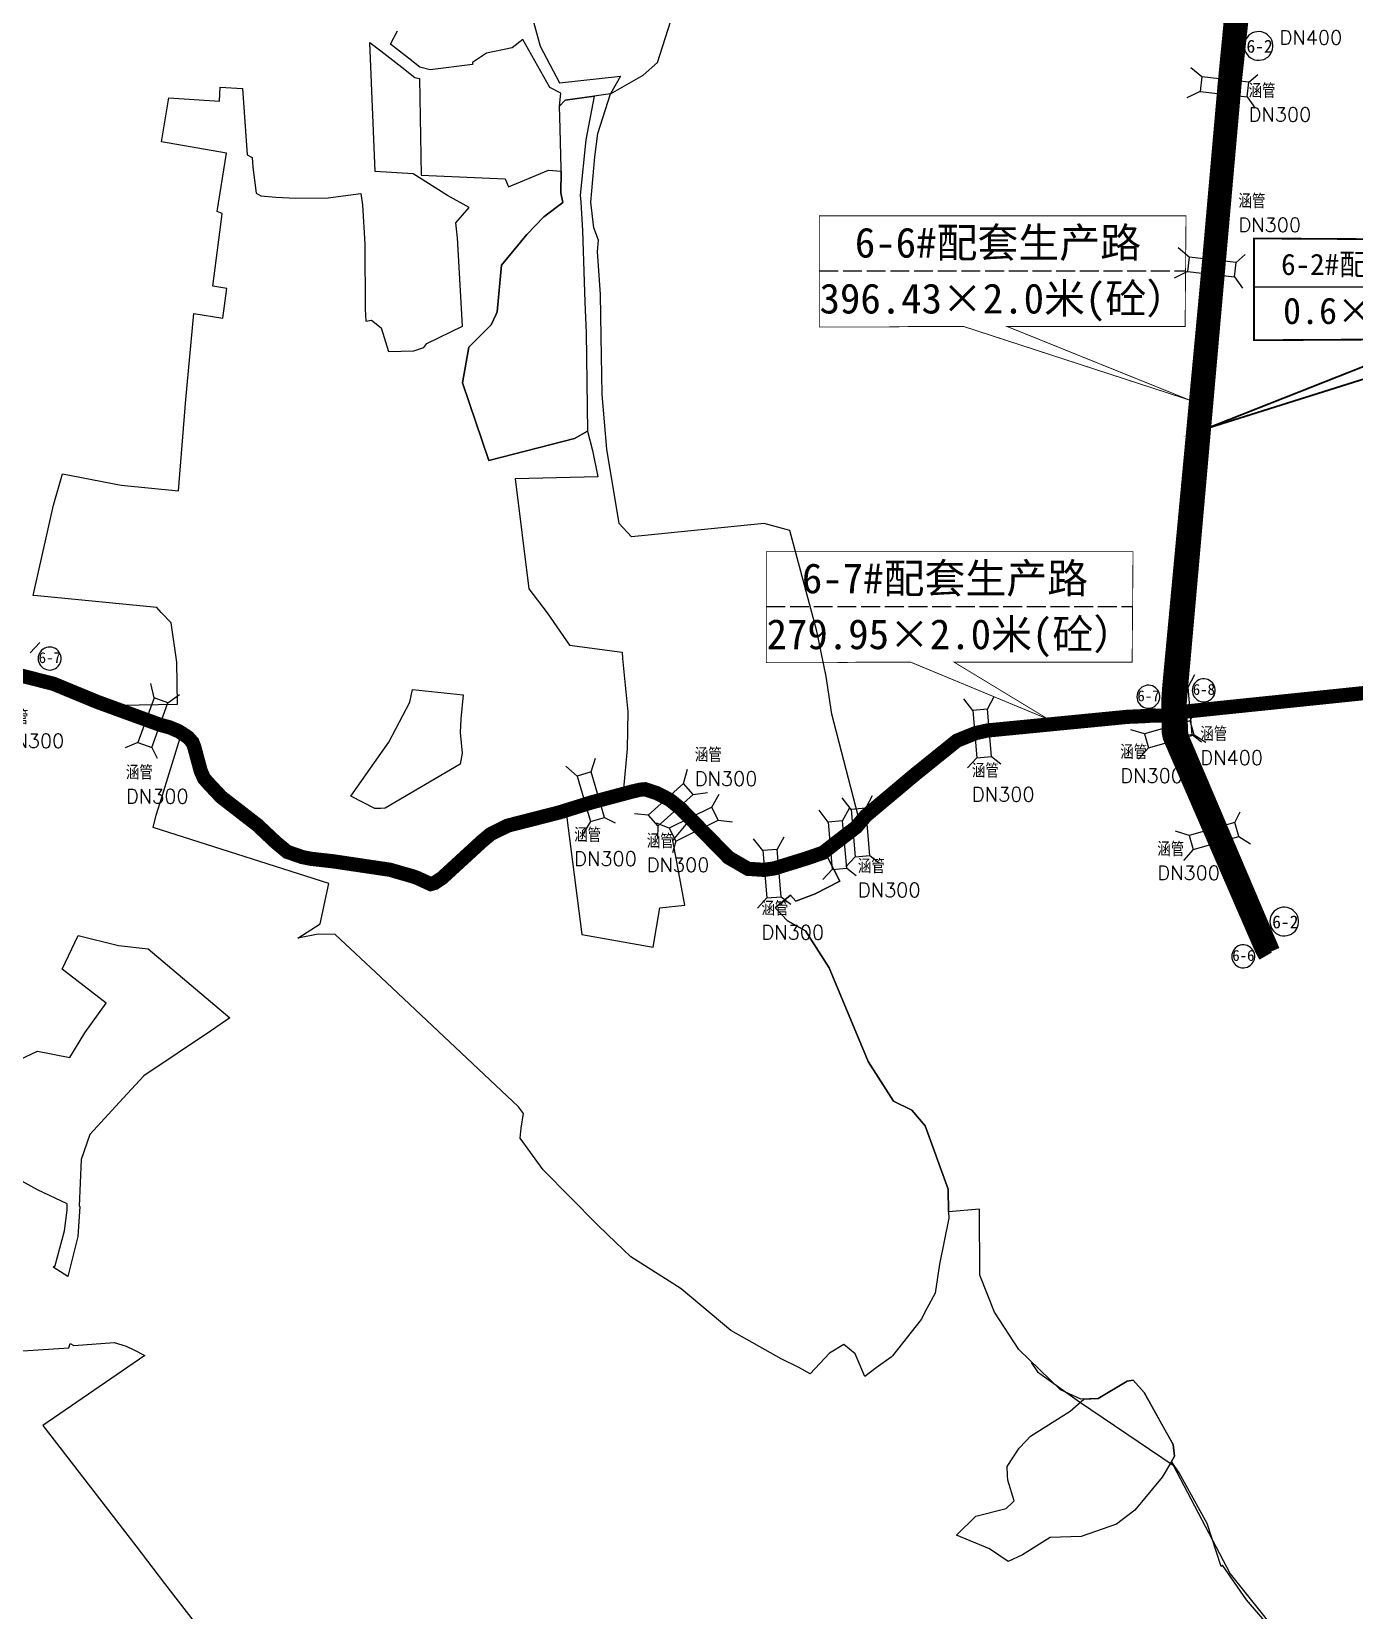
# Model space of a CAD drawing. Header units: millimetres. Extents: x 35444746 to 35449000, y 3482000 to 3488437.
# Drawn here: x 35445998.7 to 35446278.1, y 3484146.7 to 3484480.1 of the extents above; entities that cross this region are included whole.
import ezdxf

# ---------------------------------------------------------------- set-up
doc = ezdxf.new("R2010")
doc.units = ezdxf.units.MM
doc.linetypes.add('X3', pattern=[5, 4, -1])
for name, color, linetype, true_color in [('0201.02格田整理', 7, 'X3', 0x99cc00), ('0203.02旱地整理', 9, 'Continuous', 0x808080), ('0301.01生产道路工程标注', 6, 'X3', 0xff00ff), ('0301.02生产道路工程', 6, 'X3', 0xff00ff), ('0401.01渠道工程标注', 4, '732', 0x00ffff), ('0401.02渠道工程', 4, 'X3', 0x00ffff), ('0401.03涵管标注', 4, '732', 0x00ffff)]:
    doc.layers.add(name, color=color, linetype=linetype, true_color=true_color)
doc.styles.add('FS', font='rs.shx', dxfattribs={"bigfont": 'fs.shx'})
doc.styles.add('宋体', font='')
doc.styles.get('宋体').set_extended_font_data('SimSun')
doc.linetypes.add('732', pattern='A,9,-0.5,[162,AAA.SHX,S=1,R=0,X=0,Y=0],-0.5', length=10)

msp = doc.modelspace()

# ---------------------------------------------------------------- linework, layer by layer
at = {"layer": '0201.02格田整理', "color": 2, "linetype": 'ByBlock'}
for points, elevation in [([(35446267.369968, 3484134.89602), (35446255.281, 3484148.908), (35446250.225014, 3484156.206889), (35446249.946074, 3484155.977267), (35446246.971, 3484165.036), (35446241.073, 3484175.729), (35446239.445767, 3484178.138004), (35446240.081, 3484179.244), (35446239.83, 3484181.692), (35446233.698, 3484192.688), (35446231.351, 3484195.319), (35446230.127, 3484195.062), (35446223.996, 3484191.42), (35446220.354, 3484191.309), (35446216.025, 3484193.295), (35446207.214, 3484201.758), (35446202.097, 3484209.64), (35446198.988, 3484217.513), (35446198.896, 3484231.415), (35446192.409367, 3484230.847237), (35446192.293, 3484235.645), (35446187.421, 3484249.033), (35446184.647, 3484252.356), (35446180.772, 3484254.231), (35446175.408, 3484262.618), (35446167.177, 3484282.409), (35446162.2, 3484290.169), (35446158.374, 3484292.278), (35446155.788955, 3484295.036781), (35446159.015368, 3484297.709354), (35446160.135187, 3484296.430066), (35446164.214522, 3484297.989196), (35446169.406, 3484300.659), (35446166.685838, 3484306.03651), (35446173.581243, 3484311.372048), (35446173.270959, 3484314.498853), (35446167.762802, 3484335.930348), (35446166.525214, 3484343.941491), (35446164.551415, 3484353.459633), (35446158.890998, 3484374.722661), (35446153.481, 3484376.24), (35446125.46, 3484373.384), (35446122.834, 3484376.241), (35446120.231, 3484391.897), (35446119.26, 3484403.435), (35446119.050576, 3484415.742157), (35446118.9, 3484424.591), (35446118.285, 3484433.686), (35446118.453, 3484436.036), (35446117.51, 3484438.662), (35446116.847, 3484444.081), (35446117.698, 3484453.683), (35446118.342, 3484458.569), (35446121.02, 3484466.948), (35446127.899, 3484470.917), (35446130.901668, 3484473.563404), (35446133.765371, 3484482.376621)], 560.836), ([(35446209.847254, 3484199.049547), (35446211.195801, 3484197.037234), (35446220.057413, 3484190.730671), (35446239.827754, 3484177.365626), (35446251.846679, 3484154.415405), (35446266.453866, 3484136.142954), (35446267.54528, 3484135.007835), (35446271.340027, 3484136.777612), (35446276.200257, 3484137.979763), (35446279.667402, 3484137.979763), (35446287.248049, 3484135.748103), (35446296.262456, 3484131.155008), (35446310.894886, 3484120.701492), (35446316.853074, 3484115.061821), (35446317.152735, 3484114.757)], 569.623786)]:
    msp.add_lwpolyline(points, dxfattribs=dict(at, elevation=elevation))
at = {"layer": '0203.02旱地整理', "color": 41}
for points in [[(35446103.724373, 3484485.77901), (35446106.151385, 3484477.048594), (35446110.196467, 3484469.288232), (35446123.140654, 3484470.662475), (35446121.02, 3484466.948), (35446117.537, 3484466.455), (35446111.458, 3484465.595), (35446110.2, 3484464.319), (35446110.508, 3484467.076), (35446108.221, 3484468.297), (35446102.51, 3484478.467), (35446100.27, 3484476.675), (35446094.822, 3484475.549), (35446091.846, 3484473.596), (35446091.876, 3484473.127), (35446082.938, 3484472.036), (35446080.732, 3484472.586), (35446078.374, 3484474.472), (35446074.512, 3484477.42), (35446076.024, 3484480.248)], [(35446103.724373, 3484485.77901), (35446106.151385, 3484477.048594), (35446110.196467, 3484469.288232), (35446123.140654, 3484470.662475), (35446121.02, 3484466.948), (35446117.537, 3484466.455), (35446111.458, 3484465.595), (35446110.2, 3484464.319), (35446110.508, 3484467.076), (35446108.221, 3484468.297), (35446102.51, 3484478.467), (35446100.27, 3484476.675), (35446094.822, 3484475.549), (35446091.846, 3484473.596), (35446091.876, 3484473.127), (35446082.938, 3484472.036), (35446080.732, 3484472.586), (35446078.374, 3484474.472), (35446074.512, 3484477.42), (35446076.024, 3484480.248)], [(35445987.796, 3484259.058), (35446000, 3484264.806), (35446006.815, 3484263.456), (35446010.026, 3484268.664), (35446014.528, 3484274.902), (35446005.19, 3484282.128), (35446008.555, 3484289.185), (35446017.111, 3484287.068), (35446023.361, 3484286.396), (35446040.582, 3484271.827), (35446036.758, 3484269.152), (35446022.474, 3484259.598), (35446018.115, 3484254.892), (35446011.082, 3484247.165), (35446009.224, 3484241.929), (35446008.806, 3484232.049), (35446008.904, 3484231.997), (35446008.537, 3484225.662), (35446006.39, 3484217.165), (35446003.287, 3484219.174), (35446003.746, 3484219.493), (35446005.719, 3484226.819), (35446006.295, 3484231.207), (35446006.272, 3484232.548), (35446000, 3484235.529), (35445987.564, 3484242.422)], [(35445987.796, 3484259.058), (35446000, 3484264.806), (35446006.815, 3484263.456), (35446010.026, 3484268.664), (35446014.528, 3484274.902), (35446005.19, 3484282.128), (35446008.555, 3484289.185), (35446017.111, 3484287.068), (35446023.361, 3484286.396), (35446040.582, 3484271.827), (35446036.758, 3484269.152), (35446022.474, 3484259.598), (35446018.115, 3484254.892), (35446011.082, 3484247.165), (35446009.224, 3484241.929), (35446008.806, 3484232.049), (35446008.904, 3484231.997), (35446008.537, 3484225.662), (35446006.39, 3484217.165), (35446003.287, 3484219.174), (35446003.746, 3484219.493), (35446005.719, 3484226.819), (35446006.295, 3484231.207), (35446006.272, 3484232.548), (35446000, 3484235.529), (35445987.564, 3484242.422)], [(35445996.932, 3484201.532), (35446006.614, 3484202.107), (35446006.859, 3484203.069), (35446007.694, 3484202.645), (35446016.21, 3484203.256), (35446018.716, 3484202.488), (35446020.306, 3484201.703), (35446022.682, 3484200.53), (35446001.154, 3484185.708), (35446020.755, 3484160.292), (35446024.372, 3484155.589), (35446026.833, 3484152.388), (35446038.829, 3484136.789)], [(35445996.932, 3484201.532), (35446006.614, 3484202.107), (35446006.859, 3484203.069), (35446007.694, 3484202.645), (35446016.21, 3484203.256), (35446018.716, 3484202.488), (35446020.306, 3484201.703), (35446022.682, 3484200.53), (35446001.154, 3484185.708), (35446020.755, 3484160.292), (35446024.372, 3484155.589), (35446026.833, 3484152.388), (35446038.829, 3484136.789)]]:
    msp.add_lwpolyline(points, dxfattribs=at)
for points in [[(35446070.192, 3484477.764), (35446072.497, 3484476.005), (35446076.929, 3484472.622), (35446079.667, 3484470.433), (35446080.637, 3484470.191), (35446081.014, 3484449.796), (35446098.785, 3484449.034), (35446099.473, 3484447.288), (35446107.934, 3484450.804), (35446110.581, 3484450.66), (35446110.516, 3484446.028), (35446110.949, 3484444.043), (35446106.9, 3484440.954), (35446103.328, 3484437.225), (35446097.988, 3484430.801), (35446097.074, 3484420.94), (35446096.842, 3484420.431), (35446095.81, 3484418.164), (35446091.063, 3484413.455), (35446089.724, 3484405.928), (35446095.298, 3484389.556), (35446113.416, 3484394.189), (35446116.11, 3484395.722), (35446117.188, 3484391.639), (35446118.302, 3484386.056), (35446100.866, 3484385.623), (35446103.72, 3484362.424), (35446107.601, 3484357.381), (35446112.341, 3484350.515), (35446123.46, 3484349.014), (35446123.522, 3484347.714), (35446124.643, 3484336.427), (35446124.5, 3484328.63), (35446123.767291, 3484320.163744), (35446116.663392, 3484318.269372), (35446109.999158, 3484316.185929), (35446098.942907, 3484313.357858), (35446095.119653, 3484311.453822), (35446093.154687, 3484309.8108), (35446084.844765, 3484302.17969), (35446083.446049, 3484301.236798), (35446083.099185, 3484301.138666), (35446080.626712, 3484302.262772), (35446079.715803, 3484302.610103), (35446074.675601, 3484304.067793), (35446062.595413, 3484305.869711), (35446057.990446, 3484306.389672), (35446056.191089, 3484306.739187), (35446053.212776, 3484307.775085), (35446050.905387, 3484309.70107), (35446047.116765, 3484313.276213), (35446039.481405, 3484319.184012), (35446037.034903, 3484321.787595), (35446036.03373, 3484322.904672), (35446035.414437, 3484324.289583), (35446034.057547, 3484329.312245), (35446033.587997, 3484330.535298), (35446032.416971, 3484331.848175), (35446030.31673, 3484333.22471), (35446028.184782, 3484334.124177), (35446026.219466, 3484334.649638), (35446017.397589, 3484337.866463), (35446029.533, 3484338.049), (35446029.43, 3484346.947), (35446028.233, 3484355.24), (35446026.118, 3484357.39), (35446025.228, 3484358.484), (35446000, 3484360.958), (35445999.049, 3484361.049), (35446003.369, 3484380.092), (35446005.265, 3484386.714), (35446017.697, 3484384.33), (35446029.789, 3484383.105), (35446031.322, 3484402.4), (35446032.983, 3484420.564), (35446039.148, 3484419.613), (35446040.006, 3484425.845), (35446037.049, 3484426.36), (35446038.749, 3484439.892), (35446038.975, 3484441.69), (35446037.972, 3484442.103), (35446039.898, 3484454.451), (35446026.183, 3484456.82), (35446027.702, 3484466.13), (35446038.405, 3484465.43), (35446038.578, 3484468.337), (35446043.287, 3484468.077), (35446044.282, 3484454.077), (35446045.307, 3484453.48), (35446045.449, 3484451.477), (35446046.19, 3484445.956), (35446047.163, 3484445.385), (35446050.315, 3484445.131), (35446054.579, 3484444.928), (35446061.393, 3484444.962), (35446068.262, 3484445.892), (35446068.616, 3484443.552), (35446069.102, 3484435.192), (35446069.162, 3484421.452), (35446069.365, 3484418.973), (35446070.546, 3484419.128), (35446072.542, 3484417.554), (35446074.11, 3484412.569), (35446079.485, 3484412.652), (35446081.572, 3484413.4), (35446082.233, 3484414.264), (35446089.712, 3484417.92), (35446088.68, 3484436.528), (35446088.364, 3484439.719), (35446091.151, 3484442.987), (35446086.584, 3484445.477), (35446079.319, 3484450.042), (35446071.276, 3484450.563)], [(35446070.192, 3484477.764), (35446072.497, 3484476.005), (35446076.929, 3484472.622), (35446079.667, 3484470.433), (35446080.637, 3484470.191), (35446081.014, 3484449.796), (35446098.785, 3484449.034), (35446099.473, 3484447.288), (35446107.934, 3484450.804), (35446110.581, 3484450.66), (35446110.516, 3484446.028), (35446110.949, 3484444.043), (35446106.9, 3484440.954), (35446103.328, 3484437.225), (35446097.988, 3484430.801), (35446097.074, 3484420.94), (35446096.842, 3484420.431), (35446095.81, 3484418.164), (35446091.063, 3484413.455), (35446089.724, 3484405.928), (35446095.298, 3484389.556), (35446113.416, 3484394.189), (35446116.11, 3484395.722), (35446117.188, 3484391.639), (35446118.302, 3484386.056), (35446100.866, 3484385.623), (35446103.72, 3484362.424), (35446107.601, 3484357.381), (35446112.341, 3484350.515), (35446123.46, 3484349.014), (35446123.522, 3484347.714), (35446124.643, 3484336.427), (35446124.5, 3484328.63), (35446123.767291, 3484320.163744), (35446116.663392, 3484318.269372), (35446109.999158, 3484316.185929), (35446098.942907, 3484313.357858), (35446095.119653, 3484311.453822), (35446093.154687, 3484309.8108), (35446084.844765, 3484302.17969), (35446083.446049, 3484301.236798), (35446083.099185, 3484301.138666), (35446080.626712, 3484302.262772), (35446079.715803, 3484302.610103), (35446074.675601, 3484304.067793), (35446062.595413, 3484305.869711), (35446057.990446, 3484306.389672), (35446056.191089, 3484306.739187), (35446053.212776, 3484307.775085), (35446050.905387, 3484309.70107), (35446047.116765, 3484313.276213), (35446039.481405, 3484319.184012), (35446037.034903, 3484321.787595), (35446036.03373, 3484322.904672), (35446035.414437, 3484324.289583), (35446034.057547, 3484329.312245), (35446033.587997, 3484330.535298), (35446032.416971, 3484331.848175), (35446030.31673, 3484333.22471), (35446028.184782, 3484334.124177), (35446026.219466, 3484334.649638), (35446017.397589, 3484337.866463), (35446029.533, 3484338.049), (35446029.43, 3484346.947), (35446028.233, 3484355.24), (35446026.118, 3484357.39), (35446025.228, 3484358.484), (35446000, 3484360.958), (35445999.049, 3484361.049), (35446003.369, 3484380.092), (35446005.265, 3484386.714), (35446017.697, 3484384.33), (35446029.789, 3484383.105), (35446031.322, 3484402.4), (35446032.983, 3484420.564), (35446039.148, 3484419.613), (35446040.006, 3484425.845), (35446037.049, 3484426.36), (35446038.749, 3484439.892), (35446038.975, 3484441.69), (35446037.972, 3484442.103), (35446039.898, 3484454.451), (35446026.183, 3484456.82), (35446027.702, 3484466.13), (35446038.405, 3484465.43), (35446038.578, 3484468.337), (35446043.287, 3484468.077), (35446044.282, 3484454.077), (35446045.307, 3484453.48), (35446045.449, 3484451.477), (35446046.19, 3484445.956), (35446047.163, 3484445.385), (35446050.315, 3484445.131), (35446054.579, 3484444.928), (35446061.393, 3484444.962), (35446068.262, 3484445.892), (35446068.616, 3484443.552), (35446069.102, 3484435.192), (35446069.162, 3484421.452), (35446069.365, 3484418.973), (35446070.546, 3484419.128), (35446072.542, 3484417.554), (35446074.11, 3484412.569), (35446079.485, 3484412.652), (35446081.572, 3484413.4), (35446082.233, 3484414.264), (35446089.712, 3484417.92), (35446088.68, 3484436.528), (35446088.364, 3484439.719), (35446091.151, 3484442.987), (35446086.584, 3484445.477), (35446079.319, 3484450.042), (35446071.276, 3484450.563)], [(35446117.537, 3484466.455), (35446115.824, 3484457.278), (35446114.61, 3484445.586), (35446114.705, 3484444.082), (35446115.084, 3484438.074), (35446115.424, 3484427.235), (35446115.604, 3484422.954), (35446115.876, 3484416.49), (35446116.11, 3484395.722), (35446113.416, 3484394.189), (35446095.298, 3484389.556), (35446089.724, 3484405.928), (35446091.063, 3484413.455), (35446095.81, 3484418.164), (35446096.842, 3484420.431), (35446097.074, 3484420.94), (35446097.988, 3484430.801), (35446103.328, 3484437.225), (35446106.9, 3484440.954), (35446110.949, 3484444.043), (35446110.516, 3484446.028), (35446110.581, 3484450.66), (35446110.587, 3484451.096), (35446110.378, 3484459.609), (35446110.2, 3484464.319), (35446111.458, 3484465.595)], [(35446117.537, 3484466.455), (35446115.824, 3484457.278), (35446114.61, 3484445.586), (35446114.705, 3484444.082), (35446115.084, 3484438.074), (35446115.424, 3484427.235), (35446115.604, 3484422.954), (35446115.876, 3484416.49), (35446116.11, 3484395.722), (35446113.416, 3484394.189), (35446095.298, 3484389.556), (35446089.724, 3484405.928), (35446091.063, 3484413.455), (35446095.81, 3484418.164), (35446096.842, 3484420.431), (35446097.074, 3484420.94), (35446097.988, 3484430.801), (35446103.328, 3484437.225), (35446106.9, 3484440.954), (35446110.949, 3484444.043), (35446110.516, 3484446.028), (35446110.581, 3484450.66), (35446110.587, 3484451.096), (35446110.378, 3484459.609), (35446110.2, 3484464.319), (35446111.458, 3484465.595)], [(35446078.647, 3484338.506), (35446079.222, 3484341.157), (35446089.868, 3484340.046), (35446089.377, 3484334.995), (35446089.266, 3484332.08), (35446089.682, 3484327.732), (35446089.256, 3484325.379), (35446073.425, 3484316.138), (35446072.481, 3484316.01), (35446071.258, 3484316.045), (35446066.146, 3484318.629), (35446072.497, 3484327.62), (35446074.216, 3484330.054)], [(35446078.647, 3484338.506), (35446079.222, 3484341.157), (35446089.868, 3484340.046), (35446089.377, 3484334.995), (35446089.266, 3484332.08), (35446089.682, 3484327.732), (35446089.256, 3484325.379), (35446073.425, 3484316.138), (35446072.481, 3484316.01), (35446071.258, 3484316.045), (35446066.146, 3484318.629), (35446072.497, 3484327.62), (35446074.216, 3484330.054)], [(35446030.090442, 3484330.981729), (35446031.100012, 3484330.320039), (35446031.851971, 3484329.476993), (35446032.153574, 3484328.691395), (35446033.52459, 3484323.616441), (35446034.335629, 3484321.802735), (35446035.561266, 3484320.435209), (35446038.132308, 3484317.69909), (35446045.815381, 3484311.754372), (35446049.577033, 3484308.20468), (35446052.211214, 3484306.00592), (35446055.66924, 3484304.803172), (35446057.687087, 3484304.411216), (35446062.3356, 3484303.886339), (35446074.248344, 3484302.109396), (35446079.080609, 3484300.711845), (35446079.8558, 3484300.416263), (35446082.696044, 3484299.124951), (35446083.385098, 3484299.141056), (35446084.298539, 3484299.399479), (35446086.087063, 3484300.605146), (35446094.473243, 3484308.306285), (35446096.221972, 3484309.768498), (35446099.644334, 3484311.472884), (35446110.545735, 3484314.261346), (35446111.715543, 3484314.627063), (35446114.915, 3484289.444), (35446130.034, 3484286.719), (35446131.441, 3484295.07), (35446136.685, 3484295.631), (35446134.183, 3484309.265), (35446137.30326, 3484313.0566), (35446145.3101, 3484304.880822), (35446149.732735, 3484302.311781), (35446153.504245, 3484302.071174), (35446155.871065, 3484302.423199), (35446162.661516, 3484304.522604), (35446166.405134, 3484305.815617), (35446166.685591, 3484306.036315), (35446169.406, 3484300.659), (35446164.214, 3484297.989), (35446160.135, 3484296.43), (35446159.015, 3484297.709), (35446155.789, 3484295.037), (35446158.374, 3484292.278), (35446162.2, 3484290.169), (35446167.177, 3484282.409), (35446175.408, 3484262.618), (35446180.772, 3484254.231), (35446184.647, 3484252.356), (35446187.421, 3484249.033), (35446192.293, 3484235.645), (35446192.409, 3484230.847), (35446192.441, 3484229.543), (35446190.48, 3484219.789), (35446189.581, 3484213.691), (35446187.827, 3484210.425), (35446186.593, 3484208.126), (35446180.539, 3484200.413), (35446180.25, 3484200.157), (35446177.134, 3484197.882), (35446174.693, 3484196.072), (35446172.64, 3484200.9), (35446170.289, 3484202.84), (35446167.229, 3484201.012), (35446163.136, 3484196.674), (35446160.793, 3484198.001), (35446157.011, 3484199.803), (35446146.409, 3484205.773), (35446135.924, 3484214.611), (35446132.613, 3484216.705), (35446125.268, 3484221.35), (35446120.404, 3484226.018), (35446118.164, 3484228.168), (35446106.756, 3484239.758), (35446101.911, 3484246.394), (35446102.052, 3484247.848), (35446102.12, 3484248.54), (35446102.631, 3484251.613), (35446101.593, 3484253.011), (35446072.497, 3484280.401), (35446062.884, 3484289.454), (35446059.267, 3484289.469), (35446055.007, 3484288.666), (35446059.702, 3484291.685), (35446061.518, 3484300.188), (35446024.388, 3484312.026), (35446025.067, 3484314.608), (35446026.371, 3484318.86)], [(35446030.090442, 3484330.981729), (35446031.100012, 3484330.320039), (35446031.851971, 3484329.476993), (35446032.153574, 3484328.691395), (35446033.52459, 3484323.616441), (35446034.335629, 3484321.802735), (35446035.561266, 3484320.435209), (35446038.132308, 3484317.69909), (35446045.815381, 3484311.754372), (35446049.577033, 3484308.20468), (35446052.211214, 3484306.00592), (35446055.66924, 3484304.803172), (35446057.687087, 3484304.411216), (35446062.3356, 3484303.886339), (35446074.248344, 3484302.109396), (35446079.080609, 3484300.711845), (35446079.8558, 3484300.416263), (35446082.696044, 3484299.124951), (35446083.385098, 3484299.141056), (35446084.298539, 3484299.399479), (35446086.087063, 3484300.605146), (35446094.473243, 3484308.306285), (35446096.221972, 3484309.768498), (35446099.644334, 3484311.472884), (35446110.545735, 3484314.261346), (35446111.715543, 3484314.627063), (35446114.915, 3484289.444), (35446130.034, 3484286.719), (35446131.441, 3484295.07), (35446136.685, 3484295.631), (35446134.183, 3484309.265), (35446137.30326, 3484313.0566), (35446145.3101, 3484304.880822), (35446149.732735, 3484302.311781), (35446153.504245, 3484302.071174), (35446155.871065, 3484302.423199), (35446162.661516, 3484304.522604), (35446166.405134, 3484305.815617), (35446166.685591, 3484306.036315), (35446169.406, 3484300.659), (35446164.214, 3484297.989), (35446160.135, 3484296.43), (35446159.015, 3484297.709), (35446155.789, 3484295.037), (35446158.374, 3484292.278), (35446162.2, 3484290.169), (35446167.177, 3484282.409), (35446175.408, 3484262.618), (35446180.772, 3484254.231), (35446184.647, 3484252.356), (35446187.421, 3484249.033), (35446192.293, 3484235.645), (35446192.409, 3484230.847), (35446192.441, 3484229.543), (35446190.48, 3484219.789), (35446189.581, 3484213.691), (35446187.827, 3484210.425), (35446186.593, 3484208.126), (35446180.539, 3484200.413), (35446180.25, 3484200.157), (35446177.134, 3484197.882), (35446174.693, 3484196.072), (35446172.64, 3484200.9), (35446170.289, 3484202.84), (35446167.229, 3484201.012), (35446163.136, 3484196.674), (35446160.793, 3484198.001), (35446157.011, 3484199.803), (35446146.409, 3484205.773), (35446135.924, 3484214.611), (35446132.613, 3484216.705), (35446125.268, 3484221.35), (35446120.404, 3484226.018), (35446118.164, 3484228.168), (35446106.756, 3484239.758), (35446101.911, 3484246.394), (35446102.052, 3484247.848), (35446102.12, 3484248.54), (35446102.631, 3484251.613), (35446101.593, 3484253.011), (35446072.497, 3484280.401), (35446062.884, 3484289.454), (35446059.267, 3484289.469), (35446055.007, 3484288.666), (35446059.702, 3484291.685), (35446061.518, 3484300.188), (35446024.388, 3484312.026), (35446025.067, 3484314.608), (35446026.371, 3484318.86)], [(35446237.443, 3484185.973), (35446239.83, 3484181.692), (35446240.081, 3484179.244), (35446239.446, 3484178.138), (35446237.528, 3484174.799), (35446231.73, 3484167.835), (35446227.873, 3484164.881), (35446220.39, 3484162.289), (35446213.838, 3484162.05), (35446207.979, 3484158.446), (35446204.948, 3484156.981), (35446201.027, 3484159.714), (35446194.062, 3484162.567), (35446198.185, 3484166.574), (35446204.565, 3484168.204), (35446205.836, 3484169.415), (35446206.262, 3484169.821), (35446204.885, 3484174.191), (35446204.849, 3484175.157), (35446204.779, 3484177.108), (35446207.297, 3484180.975), (35446208.693, 3484182.42), (35446209.696, 3484183.459), (35446218.04, 3484188.795), (35446220.965, 3484191.328), (35446223.996, 3484191.42), (35446230.127, 3484195.062), (35446231.351, 3484195.319), (35446233.698, 3484192.688), (35446236.177, 3484188.241)], [(35446237.443, 3484185.973), (35446239.83, 3484181.692), (35446240.081, 3484179.244), (35446239.446, 3484178.138), (35446237.528, 3484174.799), (35446231.73, 3484167.835), (35446227.873, 3484164.881), (35446220.39, 3484162.289), (35446213.838, 3484162.05), (35446207.979, 3484158.446), (35446204.948, 3484156.981), (35446201.027, 3484159.714), (35446194.062, 3484162.567), (35446198.185, 3484166.574), (35446204.565, 3484168.204), (35446205.836, 3484169.415), (35446206.262, 3484169.821), (35446204.885, 3484174.191), (35446204.849, 3484175.157), (35446204.779, 3484177.108), (35446207.297, 3484180.975), (35446208.693, 3484182.42), (35446209.696, 3484183.459), (35446218.04, 3484188.795), (35446220.965, 3484191.328), (35446223.996, 3484191.42), (35446230.127, 3484195.062), (35446231.351, 3484195.319), (35446233.698, 3484192.688), (35446236.177, 3484188.241)]]:
    msp.add_lwpolyline(points, close=True, dxfattribs=at)
at = {"layer": '0301.01生产道路工程标注'}
for p, q in [((35446165.101941, 3484429.553374, 166.192687), (35446242.350407, 3484429.573401, 166.192687)), ((35446153.914582, 3484358.661906, 166.192687), (35446231.163048, 3484358.681933, 166.192687))]:
    msp.add_line(p, q, dxfattribs=at)
at = {"layer": '0301.01生产道路工程标注', "const_width": 0.18, "flags": 128}
for points in [[(35446242.536396, 3484441.177313), (35446242.536396, 3484441.177313), (35446242.536396, 3484441.177313), (35446165.101941, 3484441.177313), (35446165.101941, 3484424.639582), (35446165.101941, 3484424.639582), (35446165.101941, 3484422.20304), (35446165.101941, 3484417.721939), (35446175.803923, 3484417.721939), (35446179.263581, 3484417.721939), (35446179.263581, 3484417.721939), (35446184.183991, 3484417.811863), (35446195.608915, 3484417.817082), (35446243.219423, 3484402.306493), (35446204.766815, 3484417.821266), (35446224.564058, 3484417.830309), (35446242.350407, 3484417.811741), (35446242.536396, 3484441.177313)], [(35446231.349036, 3484370.285844), (35446231.349036, 3484370.285844), (35446231.349036, 3484370.285844), (35446153.914582, 3484370.285844), (35446153.914582, 3484353.748113), (35446153.914582, 3484353.748113), (35446153.914582, 3484351.311571), (35446153.914582, 3484346.83047), (35446164.616564, 3484346.83047), (35446168.076221, 3484346.83047), (35446168.076221, 3484346.83047), (35446172.996632, 3484346.920395), (35446184.421555, 3484346.925614), (35446213.457228, 3484334.876998), (35446193.579456, 3484346.929797), (35446213.376698, 3484346.93884), (35446231.163048, 3484346.920272), (35446231.349036, 3484370.285844)]]:
    msp.add_lwpolyline(points, close=True, dxfattribs=at)
at = {"layer": '0301.01生产道路工程标注', "linetype": 'Continuous'}
for points in [[(35446003.783188, 3484345.610815), (35446004.095074, 3484345.827513), (35446004.375678, 3484346.098701), (35446004.609148, 3484346.411388), (35446004.789435, 3484346.757478), (35446004.911871, 3484347.128006), (35446004.973284, 3484347.513377), (35446004.972085, 3484347.903608), (35446004.908303, 3484348.288593), (35446004.783592, 3484348.658362), (35446004.60118, 3484349.003337), (35446004.365793, 3484349.314583), (35446004.083527, 3484349.584041), (35446003.761691, 3484349.80473), (35446003.408622, 3484349.970936), (35446003.033464, 3484350.078352), (35446002.645934, 3484350.124199), (35446002.256068, 3484350.107287), (35446001.873963, 3484350.028055), (35446001.509516, 3484349.888556), (35446001.172166, 3484349.692402), (35446000.87065, 3484349.444673), (35446000.612777, 3484349.151785), (35446000.405225, 3484348.821325), (35446000.253371, 3484348.46185), (35446000.161147, 3484348.082671), (35446000.130942, 3484347.693609), (35446000.163539, 3484347.304739), (35446000.258092, 3484346.926135), (35446000.412153, 3484346.567601), (35446000.621732, 3484346.238422), (35446000.881401, 3484345.947126), (35446001.184435, 3484345.701255), (35446001.522984, 3484345.507179), (35446001.888282, 3484345.369922), (35446002.270867, 3484345.293041), (35446002.66083, 3484345.278527), (35446003.048071, 3484345.326755), (35446003.422561, 3484345.436476), (35446003.765169, 3484345.600338)], [(35446235.810296, 3484337.547833), (35446236.122182, 3484337.764531), (35446236.402786, 3484338.035719), (35446236.636256, 3484338.348407), (35446236.816543, 3484338.694496), (35446236.938979, 3484339.065024), (35446237.000392, 3484339.450395), (35446236.999192, 3484339.840626), (35446236.935411, 3484340.225611), (35446236.8107, 3484340.59538), (35446236.628288, 3484340.940355), (35446236.392901, 3484341.251601), (35446236.110635, 3484341.521059), (35446235.788799, 3484341.741748), (35446235.43573, 3484341.907954), (35446235.060572, 3484342.015371), (35446234.673042, 3484342.061217), (35446234.283176, 3484342.044305), (35446233.901071, 3484341.965073), (35446233.536624, 3484341.825574), (35446233.199274, 3484341.62942), (35446232.897758, 3484341.381691), (35446232.639885, 3484341.088803), (35446232.432333, 3484340.758343), (35446232.280479, 3484340.398868), (35446232.188255, 3484340.019689), (35446232.15805, 3484339.630627), (35446232.190647, 3484339.241757), (35446232.2852, 3484338.863153), (35446232.439261, 3484338.504619), (35446232.64884, 3484338.175441), (35446232.908509, 3484337.884144), (35446233.211543, 3484337.638273), (35446233.550092, 3484337.444197), (35446233.91539, 3484337.30694), (35446234.297975, 3484337.230059), (35446234.687938, 3484337.215545), (35446235.075179, 3484337.263773), (35446235.449669, 3484337.373494), (35446235.792277, 3484337.537356)], [(35446247.513454, 3484338.903097), (35446247.82534, 3484339.119794), (35446248.105944, 3484339.390982), (35446248.339414, 3484339.70367), (35446248.519701, 3484340.04976), (35446248.642137, 3484340.420288), (35446248.70355, 3484340.805658), (35446248.70235, 3484341.195889), (35446248.638569, 3484341.580874), (35446248.513858, 3484341.950643), (35446248.331446, 3484342.295618), (35446248.096059, 3484342.606864), (35446247.813792, 3484342.876322), (35446247.491957, 3484343.097011), (35446247.138888, 3484343.263217), (35446246.76373, 3484343.370634), (35446246.3762, 3484343.41648), (35446245.986334, 3484343.399568), (35446245.604229, 3484343.320337), (35446245.239782, 3484343.180837), (35446244.902432, 3484342.984683), (35446244.600916, 3484342.736954), (35446244.343042, 3484342.444066), (35446244.135491, 3484342.113606), (35446243.983637, 3484341.754131), (35446243.891413, 3484341.374953), (35446243.861208, 3484340.98589), (35446243.893805, 3484340.597021), (35446243.988358, 3484340.218416), (35446244.142419, 3484339.859882), (35446244.351998, 3484339.530704), (35446244.611667, 3484339.239407), (35446244.914701, 3484338.993536), (35446245.25325, 3484338.79946), (35446245.618548, 3484338.662203), (35446246.001133, 3484338.585322), (35446246.391096, 3484338.570808), (35446246.778337, 3484338.619036), (35446247.152827, 3484338.728757), (35446247.495435, 3484338.892619)], [(35446255.852158, 3484282.72078), (35446256.164043, 3484282.937478), (35446256.444648, 3484283.208666), (35446256.678118, 3484283.521353), (35446256.858405, 3484283.867443), (35446256.98084, 3484284.237971), (35446257.042254, 3484284.623342), (35446257.041054, 3484285.013573), (35446256.977273, 3484285.398558), (35446256.852561, 3484285.768327), (35446256.670149, 3484286.113302), (35446256.434763, 3484286.424548), (35446256.152496, 3484286.694006), (35446255.830661, 3484286.914695), (35446255.477592, 3484287.080901), (35446255.102434, 3484287.188318), (35446254.714904, 3484287.234164), (35446254.325037, 3484287.217252), (35446253.942933, 3484287.13802), (35446253.578486, 3484286.998521), (35446253.241135, 3484286.802367), (35446252.939619, 3484286.554638), (35446252.681746, 3484286.26175), (35446252.474195, 3484285.93129), (35446252.322341, 3484285.571815), (35446252.230117, 3484285.192636), (35446252.199912, 3484284.803574), (35446252.232508, 3484284.414704), (35446252.327062, 3484284.0361), (35446252.481123, 3484283.677566), (35446252.690701, 3484283.348388), (35446252.950371, 3484283.057091), (35446253.253404, 3484282.81122), (35446253.591954, 3484282.617144), (35446253.957251, 3484282.479887), (35446254.339836, 3484282.403006), (35446254.729799, 3484282.388492), (35446255.117041, 3484282.43672), (35446255.491531, 3484282.546441), (35446255.834138, 3484282.710303)]]:
    msp.add_lwpolyline(points, dxfattribs=at)
at = {"layer": '0301.02生产道路工程', "linetype": 'Continuous', "const_width": 3, "flags": 128}
for points in [[(35446259.352038, 3484284.8588), (35446258.541783, 3484286.278374), (35446239.126644, 3484331.024361), (35446238.867202, 3484332.277349), (35446238.920312, 3484333.516116), (35446238.812736, 3484338.842822), (35446239.013366, 3484341.790302), (35446247.32113, 3484430.432228), (35446250.775585, 3484469.672276), (35446252.324081, 3484485.633859), (35446252.512897, 3484490.647546), (35446252.496871, 3484490.900149), (35446252.710391, 3484492.970768), (35446252.991414, 3484494.413224), (35446262.660158, 3484594.311292), (35446274.167004, 3484667.313143), (35446275.013669, 3484671.312817), (35446275.268635, 3484672.810687), (35446275.789019, 3484674.802754)], [(35446237.832515, 3484335.641646), (35446235.273191, 3484335.656703), (35446233.763759, 3484335.542306), (35446230.222081, 3484335.396457), (35446200.588479, 3484332.507207), (35446198.16004, 3484331.965995), (35446194.165246, 3484330.364407), (35446185.292972, 3484323.212412), (35446174.902828, 3484314.485854), (35446172.886931, 3484312.09975), (35446168.327276, 3484308.600689), (35446165.919259, 3484306.705767), (35446162.350512, 3484305.473154), (35446155.648533, 3484303.401102), (35446153.462051, 3484303.075898), (35446150.031405, 3484303.29476), (35446145.92966, 3484305.677402), (35446135.822921, 3484315.997384), (35446133.497361, 3484317.877678), (35446130.879945, 3484319.233783), (35446128.290453, 3484320.095254), (35446127.260552, 3484320.006424), (35446125.561905, 3484319.607362), (35446116.941543, 3484317.3086), (35446110.272447, 3484315.223637), (35446099.29362, 3484312.415371), (35446095.670813, 3484310.61116), (35446093.813965, 3484309.058543), (35446085.465914, 3484301.392418), (35446083.872294, 3484300.318138), (35446083.01885, 3484300.076689), (35446080.241256, 3484301.339518), (35446079.398206, 3484301.660974), (35446074.461972, 3484303.088595), (35446062.465506, 3484304.878025), (35446057.838766, 3484305.400444), (35446055.930164, 3484305.771179), (35446052.711995, 3484306.890502), (35446050.24121, 3484308.952875), (35446046.466073, 3484312.515292), (35446038.806857, 3484318.441551), (35446036.298084, 3484321.111402), (35446035.18468, 3484322.353704), (35446034.469513, 3484323.953012), (35446033.105561, 3484329.00182), (35446032.719984, 3484330.006145), (35446031.758491, 3484331.084107), (35446029.84443, 3484332.338616), (35446027.85973, 3484333.175959), (35446025.918442, 3484333.694996), (35446012.675288, 3484338.524004), (35446003.400946, 3484342.356744), (35445994.480322, 3484344.626707)]]:
    msp.add_lwpolyline(points, dxfattribs=at)
at = {"layer": '0301.02生产道路工程', "linetype": 'Continuous', "const_width": 3, "elevation": 567.729678, "flags": 128}
msp.add_lwpolyline([(35446239.864345, 3484336.297488), (35446240.6972, 3484336.288222), (35446242.701362, 3484336.529055), (35446289.460789, 3484341.370908), (35446310.105933, 3484343.388789), (35446311.231397, 3484343.377956), (35446315.674215, 3484342.534721), (35446332.541185, 3484339.196387), (35446336.072364, 3484339.503794), (35446338.497727, 3484340.18173), (35446361.121365, 3484348.575913), (35446386.631745, 3484359.610651), (35446401.721877, 3484364.69477), (35446413.42691, 3484368.052195), (35446413.42691, 3484368.052195)], dxfattribs=at)
at = {"layer": '0401.01渠道工程标注'}
msp.add_line((35446256.90082, 3484426.196037, 746.275204), (35446333.108836, 3484426.215795, 746.275204), dxfattribs=at)
at = {"layer": '0401.01渠道工程标注', "linetype": 'Continuous', "elevation": 80518.069}
for points in [[(35446259.392517, 3484474.46093), (35446259.782374, 3484474.731801), (35446260.13313, 3484475.070786), (35446260.424967, 3484475.461646), (35446260.650326, 3484475.894258), (35446260.80337, 3484476.357418), (35446260.880137, 3484476.839131), (35446260.878637, 3484477.32692), (35446260.798911, 3484477.808151), (35446260.643022, 3484478.270363), (35446260.415006, 3484478.701581), (35446260.120773, 3484479.090639), (35446259.76794, 3484479.427461), (35446259.365646, 3484479.703323), (35446258.924309, 3484479.91108), (35446258.455362, 3484480.045351), (35446257.970949, 3484480.102659), (35446257.483616, 3484480.081519), (35446257.005986, 3484479.98248), (35446256.550427, 3484479.808106), (35446256.128739, 3484479.562913), (35446255.751844, 3484479.253251), (35446255.429503, 3484478.887142), (35446255.170063, 3484478.474066), (35446254.980246, 3484478.024723), (35446254.864966, 3484477.55075), (35446254.82721, 3484477.064421), (35446254.867955, 3484476.578335), (35446254.986147, 3484476.105079), (35446255.178723, 3484475.656912), (35446255.440697, 3484475.245439), (35446255.765283, 3484474.881317), (35446256.144075, 3484474.57398), (35446256.567262, 3484474.331384), (35446257.023884, 3484474.159813), (35446257.502115, 3484474.063712), (35446257.989569, 3484474.045569), (35446258.47362, 3484474.105854), (35446258.941733, 3484474.243006), (35446259.369993, 3484474.447833)], [(35446264.822871, 3484289.542373), (35446265.212728, 3484289.813245), (35446265.563484, 3484290.152229), (35446265.855321, 3484290.543089), (35446266.080679, 3484290.975702), (35446266.233724, 3484291.438862), (35446266.310491, 3484291.920575), (35446266.308991, 3484292.408363), (35446266.229265, 3484292.889594), (35446266.073375, 3484293.351806), (35446265.84536, 3484293.783024), (35446265.551127, 3484294.172082), (35446265.198294, 3484294.508904), (35446264.796, 3484294.784766), (35446264.354663, 3484294.992523), (35446263.885716, 3484295.126794), (35446263.401303, 3484295.184102), (35446262.91397, 3484295.162962), (35446262.436339, 3484295.063923), (35446261.980781, 3484294.889549), (35446261.559093, 3484294.644356), (35446261.182198, 3484294.334694), (35446260.859856, 3484293.968585), (35446260.600417, 3484293.555509), (35446260.4106, 3484293.106166), (35446260.29532, 3484292.632193), (35446260.257564, 3484292.145864), (35446260.298309, 3484291.659778), (35446260.416501, 3484291.186522), (35446260.609077, 3484290.738355), (35446260.87105, 3484290.326882), (35446261.195637, 3484289.962761), (35446261.574429, 3484289.655423), (35446261.997616, 3484289.412827), (35446262.454238, 3484289.241256), (35446262.932469, 3484289.145155), (35446263.419923, 3484289.127012), (35446263.903974, 3484289.187297), (35446264.372087, 3484289.324449), (35446264.800346, 3484289.529276)]]:
    msp.add_lwpolyline(points, dxfattribs=at)
at = {"layer": '0401.01渠道工程标注', "linetype": 'Continuous', "const_width": 0.37679, "elevation": 567.729678, "flags": 128}
msp.add_lwpolyline([(35446333.108836, 3484415.362754), (35446307.025264, 3484415.212888), (35446246.82707, 3484396.257829), (35446294.628535, 3484415.141661), (35446256.90082, 3484414.924893), (35446256.90082, 3484436.419908), (35446333.108836, 3484435.959325)], close=True, dxfattribs=at)
at = {"layer": '0401.02渠道工程', "linetype": 'Continuous', "const_width": 3, "elevation": 567.729678, "flags": 128}
msp.add_lwpolyline([(35446254.676214, 3484487.647435), (35446254.585801, 3484485.846787), (35446252.759327, 3484468.869379), (35446241.188513, 3484338.290178), (35446241.365354, 3484335.15668), (35446241.518593, 3484331.458526), (35446260.872712, 3484285.985886)], dxfattribs=at)
at = {"layer": '0401.03涵管标注', "color": 4, "linetype": 'Continuous'}
for p, q in [((35446245.858661, 3484470.533277, 567.729678), (35446243.541819, 3484472.456257, 567.729678)), ((35446255.827706, 3484469.396464, 567.729678), (35446257.730179, 3484471.051774, 567.729678)), ((35446245.858661, 3484470.533277, 567.729678), (35446245.509214, 3484467.468872, 567.729678)), ((35446255.827706, 3484469.396464, 567.729678), (35446245.858661, 3484470.533277, 567.729678)), ((35446255.478258, 3484466.332059, 567.729678), (35446255.827706, 3484469.396464, 567.729678)), ((35446255.827706, 3484469.396464, 567.729678), (35446255.827706, 3484469.396464, 567.729678)), ((35446245.509214, 3484467.468872, 567.729678), (35446242.704884, 3484466.083013, 567.729678)), ((35446245.509214, 3484467.468872, 567.729678), (35446255.478258, 3484466.332059, 567.729678)), ((35446255.478258, 3484466.332059, 567.729678), (35446257.164819, 3484463.961576, 567.729678)), ((35446243.1762, 3484432.490561, 567.729678), (35446240.859358, 3484434.413541, 567.729678)), ((35446243.1762, 3484432.490561, 567.729678), (35446242.826752, 3484429.426156, 567.729678)), ((35446253.145244, 3484431.353748, 567.729678), (35446243.1762, 3484432.490561, 567.729678)), ((35446252.795797, 3484428.289342, 567.729678), (35446253.145244, 3484431.353748, 567.729678)), ((35446253.145244, 3484431.353748, 567.729678), (35446255.047717, 3484433.009058, 567.729678)), ((35446253.145244, 3484431.353748, 567.729678), (35446253.145244, 3484431.353748, 567.729678)), ((35446242.826752, 3484429.426156, 567.729678), (35446240.022423, 3484428.040297, 567.729678)), ((35446242.826752, 3484429.426156, 567.729678), (35446252.795797, 3484428.289342, 567.729678)), ((35446252.795797, 3484428.289342, 567.729678), (35446254.482357, 3484425.91886, 567.729678)), ((35445998.440213, 3484348.88671, 567.729678), (35446000.466551, 3484351.113718, 567.729678)), ((35446242.970113, 3484341.660312, 567.729678), (35446244.396319, 3484344.312018, 567.729678)), ((35446024.651358, 3484339.377573, 567.729678), (35446023.958825, 3484342.428027, 567.729678)), ((35446239.897183, 3484341.396125, 567.729678), (35446237.983534, 3484343.870557, 567.729678)), ((35446242.970113, 3484341.660312, 567.729678), (35446239.897183, 3484341.396125, 567.729678)), ((35446239.897183, 3484341.396125, 567.729678), (35446240.756629, 3484331.399348, 567.729678)), ((35446243.829559, 3484331.663535, 567.729678), (35446242.970113, 3484341.660312, 567.729678)), ((35446024.651358, 3484339.377573, 567.729678), (35446021.217561, 3484329.949783, 567.729678)), ((35446024.115589, 3484328.894261, 567.729678), (35446027.549386, 3484338.322052, 567.729678)), ((35446027.549386, 3484338.322052, 567.729678), (35446024.651358, 3484339.377573, 567.729678)), ((35446027.549386, 3484338.322052, 567.729678), (35446029.960313, 3484340.12567, 567.729678)), ((35446197.514685, 3484336.748028, 567.729678), (35446195.601035, 3484339.22246, 567.729678)), ((35446200.587615, 3484337.012215, 567.729678), (35446202.01382, 3484339.663921, 567.729678)), ((35446200.587615, 3484337.012215, 567.729678), (35446197.514685, 3484336.748028, 567.729678)), ((35446197.514685, 3484336.748028, 567.729678), (35446198.374131, 3484326.751252, 567.729678)), ((35446201.447061, 3484327.015438, 567.729678), (35446200.587615, 3484337.012215, 567.729678)), ((35446243.387463, 3484334.537546, 567.729678), (35446233.739323, 3484331.782987, 567.729678)), ((35446243.387463, 3484334.537546, 567.729678), (35446244.514034, 3484336.793714, 567.729678)), ((35446244.234192, 3484331.571784, 567.729678), (35446243.387463, 3484334.537546, 567.729678)), ((35446243.387463, 3484334.537546, 567.729678), (35446243.387463, 3484334.537546, 567.729678)), ((35446233.739323, 3484331.782987, 567.729678), (35446230.863886, 3484332.675997, 567.729678)), ((35446233.739323, 3484331.782987, 567.729678), (35446234.586053, 3484328.817225, 567.729678)), ((35446234.586053, 3484328.817225, 567.729678), (35446244.234192, 3484331.571784, 567.729678)), ((35446240.756629, 3484331.399348, 567.729678), (35446238.766992, 3484329.276846, 567.729678)), ((35446240.756629, 3484331.399348, 567.729678), (35446243.829559, 3484331.663535, 567.729678)), ((35446243.829559, 3484331.663535, 567.729678), (35446243.829559, 3484331.663535, 567.729678)), ((35446243.829559, 3484331.663535, 567.729678), (35446245.828769, 3484330.126455, 567.729678)), ((35446244.234192, 3484331.571784, 567.729678), (35446246.697889, 3484330.02457, 567.729678)), ((35446021.217561, 3484329.949783, 567.729678), (35446018.518721, 3484328.863534, 567.729678)), ((35446021.217561, 3484329.949783, 567.729678), (35446024.115589, 3484328.894261, 567.729678)), ((35446024.115589, 3484328.894261, 567.729678), (35446024.115589, 3484328.894261, 567.729678)), ((35446024.115589, 3484328.894261, 567.729678), (35446025.280763, 3484326.657785, 567.729678)), ((35446234.586053, 3484328.817225, 567.729678), (35446232.52306, 3484326.465857, 567.729678)), ((35446113.962824, 3484322.888433, 567.729678), (35446111.601361, 3484324.939862, 567.729678)), ((35446116.924395, 3484323.749707, 567.729678), (35446117.803285, 3484326.629492, 567.729678)), ((35446136.423838, 3484321.295019, 1135.459357), (35446137.25811, 3484324.309793, 1135.459357)), ((35446198.374131, 3484326.751252, 567.729678), (35446196.384493, 3484324.628749, 567.729678)), ((35446198.374131, 3484326.751252, 567.729678), (35446201.447061, 3484327.015438, 567.729678)), ((35446201.447061, 3484327.015438, 567.729678), (35446201.447061, 3484327.015438, 567.729678)), ((35446201.447061, 3484327.015438, 567.729678), (35446203.446271, 3484325.478358, 567.729678)), ((35446116.924395, 3484323.749707, 567.729678), (35446113.962824, 3484322.888433, 567.729678)), ((35446113.962824, 3484322.888433, 567.729678), (35446116.764696, 3484313.253927, 567.729678)), ((35446119.726267, 3484314.115201, 567.729678), (35446116.924395, 3484323.749707, 567.729678)), ((35446136.423838, 3484321.295019, 1135.459357), (35446128.935622, 3484314.616635, 1135.459357)), ((35446138.47672, 3484318.993201, 1135.459357), (35446136.423838, 3484321.295019, 1135.459357)), ((35446130.988504, 3484312.314817, 1135.459357), (35446138.47672, 3484318.993201, 1135.459357)), ((35446138.47672, 3484318.993201, 1135.459357), (35446141.454243, 3484319.440381, 1135.459357)), ((35446142.380359, 3484316.347747, 567.729678), (35446143.980471, 3484319.035592, 567.729678)), ((35446171.826351, 3484315.834286, 567.729678), (35446169.912701, 3484318.308718, 567.729678)), ((35446174.899281, 3484316.098473, 567.729678), (35446176.325486, 3484318.750179, 567.729678)), ((35446116.764696, 3484313.253927, 567.729678), (35446119.726267, 3484314.115201, 567.729678)), ((35446119.726267, 3484314.115201, 567.729678), (35446119.726267, 3484314.115201, 567.729678)), ((35446119.726267, 3484314.115201, 567.729678), (35446121.987936, 3484312.999715, 567.729678)), ((35446128.935622, 3484314.616635, 1135.459357), (35446126.044147, 3484314.937641, 1135.459357)), ((35446128.935622, 3484314.616635, 1135.459357), (35446130.988504, 3484312.314817, 1135.459357)), ((35446142.380359, 3484316.347747, 567.729678), (35446133.39548, 3484311.881638, 567.729678)), ((35446143.753206, 3484313.585866, 567.729678), (35446142.380359, 3484316.347747, 567.729678)), ((35446166.952575, 3484313.172286, 567.729678), (35446165.038925, 3484315.646718, 567.729678)), ((35446170.025505, 3484313.436473, 567.729678), (35446171.45171, 3484316.088179, 567.729678)), ((35446174.899281, 3484316.098473, 567.729678), (35446171.826351, 3484315.834286, 567.729678)), ((35446171.826351, 3484315.834286, 567.729678), (35446172.685797, 3484305.83751, 567.729678)), ((35446175.758727, 3484306.101696, 567.729678), (35446174.899281, 3484316.098473, 567.729678)), ((35446252.864092, 3484313.106939, 1135.459357), (35446253.990663, 3484315.363107, 1135.459357)), ((35446116.764696, 3484313.253927, 567.729678), (35446115.22959, 3484310.782668, 567.729678)), ((35446133.39548, 3484311.881638, 567.729678), (35446130.691147, 3484312.95414, 567.729678)), ((35446130.988504, 3484312.314817, 1135.459357), (35446130.955927, 3484309.793231, 1135.459357)), ((35446130.988504, 3484312.314817, 1135.459357), (35446130.988504, 3484312.314817, 1135.459357)), ((35446133.39548, 3484311.881638, 567.729678), (35446134.768326, 3484309.119757, 567.729678)), ((35446134.768326, 3484309.119757, 567.729678), (35446143.753206, 3484313.585866, 567.729678)), ((35446143.753206, 3484313.585866, 567.729678), (35446146.74321, 3484313.231629, 567.729678)), ((35446170.025505, 3484313.436473, 567.729678), (35446166.952575, 3484313.172286, 567.729678)), ((35446166.952575, 3484313.172286, 567.729678), (35446167.812021, 3484303.17551, 567.729678)), ((35446170.884951, 3484303.439697, 567.729678), (35446170.025505, 3484313.436473, 567.729678)), ((35446243.215952, 3484310.35238, 1135.459357), (35446240.340515, 3484311.245391, 1135.459357)), ((35446252.864092, 3484313.106939, 1135.459357), (35446243.215952, 3484310.35238, 1135.459357)), ((35446253.710821, 3484310.141177, 1135.459357), (35446252.864092, 3484313.106939, 1135.459357)), ((35446252.864092, 3484313.106939, 1135.459357), (35446252.864092, 3484313.106939, 1135.459357)), ((35446134.768326, 3484309.119757, 567.729678), (35446134.071623, 3484306.696111, 567.729678)), ((35446134.768326, 3484309.119757, 567.729678), (35446134.768326, 3484309.119757, 567.729678)), ((35446153.142567, 3484307.129609, 567.729678), (35446151.228917, 3484309.604041, 567.729678)), ((35446156.215497, 3484307.393795, 567.729678), (35446157.641702, 3484310.045502, 567.729678)), ((35446243.215952, 3484310.35238, 1135.459357), (35446244.062682, 3484307.386618, 1135.459357)), ((35446244.062682, 3484307.386618, 1135.459357), (35446253.710821, 3484310.141177, 1135.459357)), ((35446253.710821, 3484310.141177, 1135.459357), (35446256.174518, 3484308.593963, 1135.459357)), ((35446156.215497, 3484307.393795, 567.729678), (35446153.142567, 3484307.129609, 567.729678)), ((35446153.142567, 3484307.129609, 567.729678), (35446154.002012, 3484297.132832, 567.729678)), ((35446157.074942, 3484297.397019, 567.729678), (35446156.215497, 3484307.393795, 567.729678)), ((35446172.685797, 3484305.83751, 567.729678), (35446170.696159, 3484303.715007, 567.729678)), ((35446172.685797, 3484305.83751, 567.729678), (35446175.758727, 3484306.101696, 567.729678)), ((35446175.758727, 3484306.101696, 567.729678), (35446175.758727, 3484306.101696, 567.729678)), ((35446175.758727, 3484306.101696, 567.729678), (35446177.757937, 3484304.564616, 567.729678)), ((35446244.062682, 3484307.386618, 1135.459357), (35446241.999689, 3484305.03525, 1135.459357)), ((35446167.812021, 3484303.17551, 567.729678), (35446165.822383, 3484301.053007, 567.729678)), ((35446167.812021, 3484303.17551, 567.729678), (35446170.884951, 3484303.439697, 567.729678)), ((35446170.884951, 3484303.439697, 567.729678), (35446170.884951, 3484303.439697, 567.729678)), ((35446170.884951, 3484303.439697, 567.729678), (35446172.884161, 3484301.902616, 567.729678)), ((35446154.002012, 3484297.132832, 567.729678), (35446152.012375, 3484295.01033, 567.729678)), ((35446154.002012, 3484297.132832, 567.729678), (35446157.074942, 3484297.397019, 567.729678)), ((35446157.074942, 3484297.397019, 567.729678), (35446157.074942, 3484297.397019, 567.729678)), ((35446157.074942, 3484297.397019, 567.729678), (35446159.074152, 3484295.859938, 567.729678))]:
    msp.add_line(p, q, dxfattribs=at)

# ---------------------------------------------------------------- texts
at = {"layer": '0301.01生产道路工程标注', "color": 0, "style": '宋体'}
for s, height, p in [('6-6#配套生产路', 6.3354219, (35446172.603228, 3484432.374455, 397.422281)), ('396.43×2.0米(砼）', 6.33542188, (35446165.151562, 3484420.569439, 397.422281)), ('6-7#配套生产路', 6.3354219, (35446161.415869, 3484361.482986, 397.422281)), ('279.95×2.0米(砼）', 6.33542188, (35446153.964202, 3484349.67797, 397.422281))]:
    msp.add_text(s, height=height, dxfattribs=at).set_placement(p)
at = {"layer": '0301.01生产道路工程标注', "char_height": 2.3, "width": 0.256, "attachment_point": 1, "style": '宋体'}
for s, insert in [('6-7', (35446000.235897, 3484349.043959)), ('6-7', (35446232.263005, 3484340.980977)), ('6-8', (35446243.966163, 3484342.33624)), ('6-6', (35446252.304867, 3484286.153924))]:
    msp.add_mtext(s, dxfattribs=dict(at, insert=insert))
at = {"layer": '0401.01渠道工程标注', "color": 0, "style": '宋体'}
for s, height, p in [('6-2#配套排水沟（梯形）', 4.5, (35446262.62485, 3484428.69622, 915.44846)), ('0.6×0.8×206.23m', 5.5878421, (35446263.037593, 3484418.342286, 915.44846))]:
    msp.add_text(s, height=height, dxfattribs=at).set_placement(p)
at = {"layer": '0401.01渠道工程标注', "char_height": 2.72, "width": 0.10915557, "attachment_point": 1, "style": '宋体'}
for insert in [(35446255.30216, 3484478.36545, 80518.069), (35446260.732514, 3484293.446893, 80518.069)]:
    msp.add_mtext('6-2', dxfattribs=dict(at, insert=insert))
at = {"layer": '0401.03涵管标注', "color": 0, "linetype": 'Continuous', "char_height": 3, "width": 16, "attachment_point": 1, "style": 'FS'}
for s, insert in [('涵管DN400', (35446262.288906, 3484485.357835, -567.729678)), ('涵管DN300', (35446255.748582, 3484469.094362, -567.729678)), ('涵管DN300', (35446253.595611, 3484445.802937, 567.729678)), ('涵管DN300', (35445992.413574, 3484336.817667, -567.729678)), ('涵管DN400', (35446245.557831, 3484333.262237, -567.729678)), ('涵管DN300', (35446138.785454, 3484328.835861)), ('涵管DN300', (35446228.653607, 3484329.46049, -567.729678)), ('涵管DN300', (35446018.665958, 3484325.118676, -567.729678)), ('涵管DN300', (35446197.320718, 3484325.517055, -567.729678)), ('涵管DN300', (35446113.319357, 3484311.927909, -567.729678)), ('涵管DN300', (35446128.649571, 3484310.645739, -567.729678)), ('涵管DN300', (35446236.471058, 3484308.948929, -1135.459357)), ('涵管DN300', (35446173.229209, 3484305.321363, -567.729678)), ('涵管DN300', (35446152.869614, 3484296.396322, -567.729678))]:
    msp.add_mtext(s, dxfattribs=dict(at, insert=insert))

doc.saveas('drawing.dxf')
